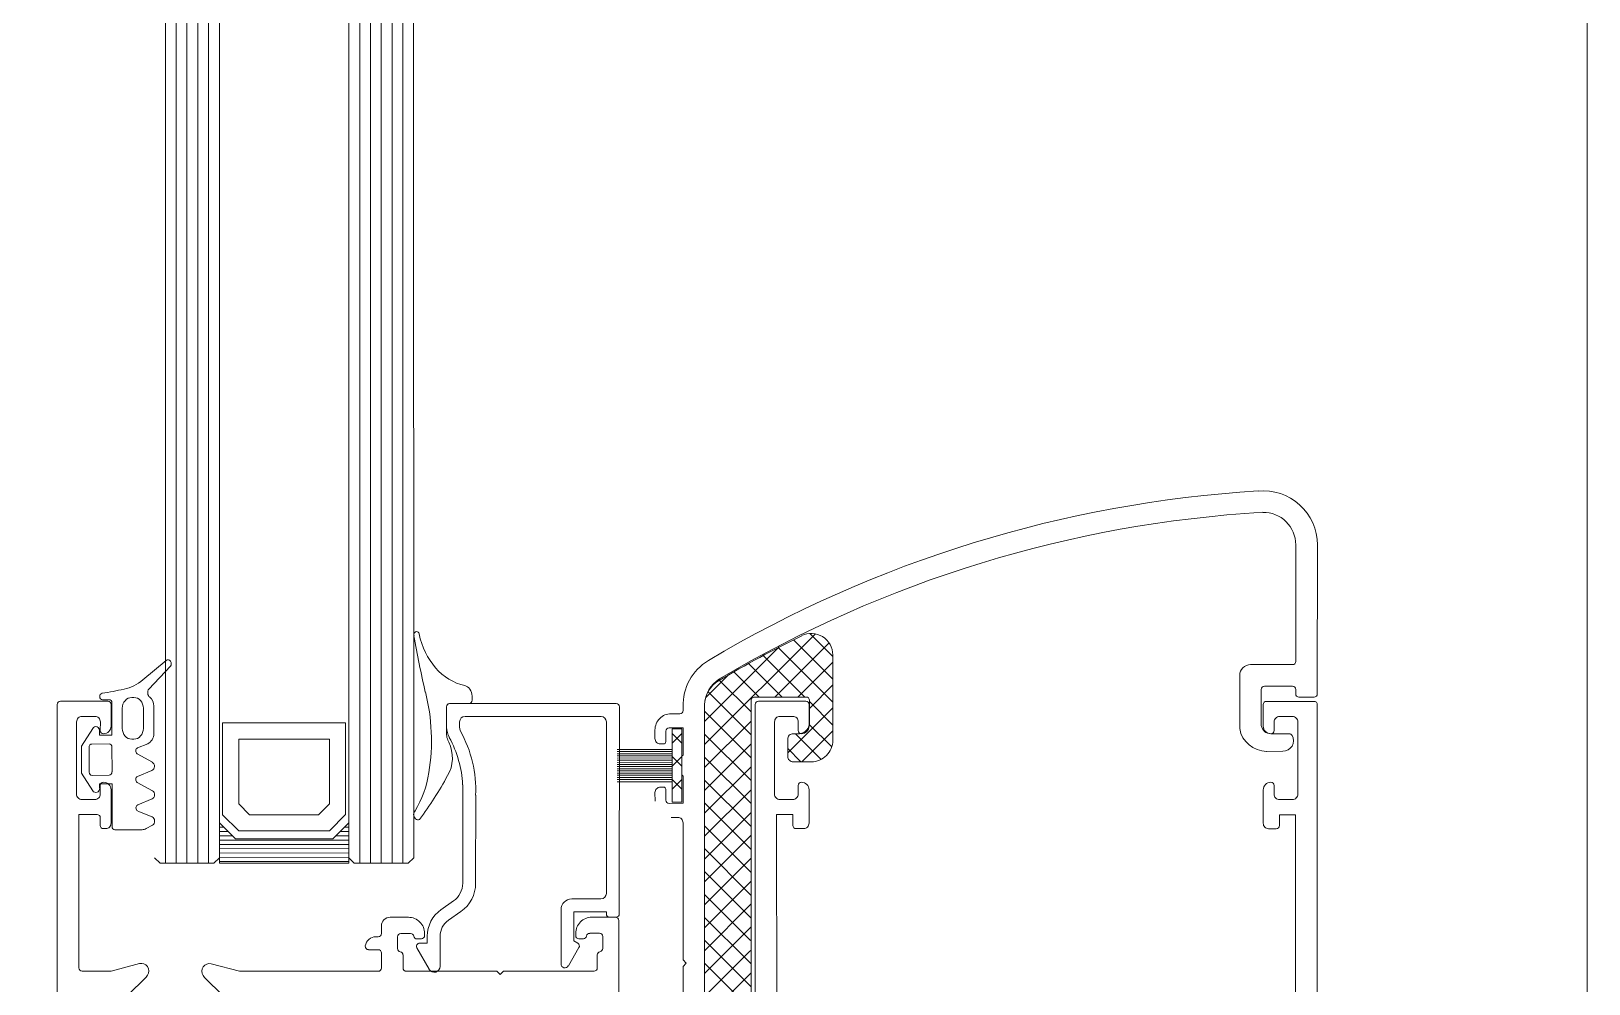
# Model space of a CAD drawing. Header units: centimetres. Extents: x 118932 to 154602, y -32682 to -23521.
# Drawn here: x 138044.56 to 138058.99, y -25178.17 to -25169.34 of the extents above; entities that cross this region are included whole.
import ezdxf

# ---------------------------------------------------------------- set-up
doc = ezdxf.new("R2010")
doc.units = ezdxf.units.CM
doc.header["$LTSCALE"] = 50
doc.header["$MEASUREMENT"] = 0
doc.layers.add('GEN_02_TF_Pencere', color=7, linetype='Continuous', lineweight=9, true_color=0x6093ac)
doc.layers.add('GEN_05_ML_Mermer', color=7, linetype='Continuous', lineweight=9, true_color=0x9d8692)

# ---------------------------------------------------------------- blocks, each defined once
blk = doc.blocks.new('P19')
at = {"layer": 'GEN_02_TF_Pencere', "extrusion": (0, 0, -1)}
for p, q in [((62991.76, 12249.637, 0), (62991.764, 12259.577, 0)), ((62986.559, 12257.579, 0), (62986.552, 12249.639, 0)), ((62991.799, 12253.907, 0), (62991.798, 12249.598, 0)), ((62992.228, 12249.638, 0), (62992.229, 12253.334, 0)), ((62992.228, 12249.639, 0), (62992.229, 12253.334, 0)), ((62992.429, 12253.334, 0), (62992.429, 12252.063, 0)), ((62986.753, 12250.659, 0), (62986.755, 12252.659, 0)), ((62991.561, 12252.657, 0), (62991.561, 12250.657, 0)), ((62992.229, 12252.553, 0), (62991.841, 12252.165, 0)), ((62992.229, 12252.033, 0), (62991.865, 12252.397, 0)), ((62991.845, 12252.205, 0), (62991.799, 12252.251, 0)), ((62992.229, 12252.341, 0), (62991.817, 12251.929, 0)), ((62992.229, 12251.821, 0), (62991.845, 12252.205, 0)), ((62991.841, 12252.165, 0), (62991.799, 12252.123, 0)), ((62992.229, 12252.129, 0), (62991.799, 12251.699, 0)), ((62992.429, 12252.063, 0), (62992.399, 12252.033, 0)), ((62991.825, 12252.012, 0), (62991.799, 12252.039, 0)), ((62991.817, 12251.929, 0), (62991.799, 12251.911, 0)), ((62992.229, 12251.917, 0), (62991.799, 12251.487, 0)), ((62992.229, 12251.609, 0), (62991.825, 12252.012, 0)), ((62992.399, 12252.033, 0), (62992.429, 12252.003, 0)), ((62992.429, 12252.003, 0), (62992.428, 12250.732, 0)), ((62991.806, 12251.82, 0), (62991.799, 12251.827, 0)), ((62992.229, 12251.397, 0), (62991.806, 12251.82, 0)), ((62992.229, 12251.704, 0), (62991.799, 12251.275, 0)), ((62992.229, 12251.184, 0), (62991.799, 12251.614, 0)), ((62992.229, 12251.492, 0), (62991.799, 12251.063, 0)), ((62992.229, 12250.972, 0), (62991.799, 12251.402, 0)), ((62992.229, 12251.28, 0), (62991.799, 12250.85, 0)), ((62992.229, 12251.068, 0), (62991.798, 12250.638, 0)), ((62992.228, 12250.76, 0), (62991.799, 12251.19, 0)), ((62992.228, 12250.548, 0), (62991.799, 12250.978, 0)), ((62986.903, 12250.759, 0), (62986.903, 12250.659, 0)), ((62987.003, 12250.789, 0), (62986.933, 12250.789, 0)), ((62991.381, 12250.787, 0), (62991.311, 12250.787, 0)), ((62992.228, 12250.856, 0), (62991.798, 12250.426, 0)), ((62992.228, 12250.336, 0), (62991.798, 12250.766, 0)), ((62997.401, 12250.785, 0), (62997.344, 12250.752, 0)), ((62997.692, 12250.795, 0), (62997.44, 12250.795, 0)), ((62997.718, 12250.37, 0), (62997.718, 12250.765, 0)), ((62986.903, 12250.659, 0), (62986.753, 12250.659, 0)), ((62987.053, 12250.429, 0), (62987.053, 12250.739, 0)), ((62991.261, 12250.737, 0), (62991.261, 12250.427, 0)), ((62991.411, 12250.657, 0), (62991.411, 12250.757, 0)), ((62991.561, 12250.657, 0), (62991.411, 12250.657, 0)), ((62992.228, 12250.644, 0), (62991.798, 12250.214, 0)), ((62992.478, 12250.682, 0), (62992.538, 12250.682, 0)), ((62994.924, 12250.654, 0), (62994.922, 12250.641, 0)), ((62997.347, 12250.677, 0), (62997.48, 12250.622, 0)), ((62986.783, 12250.519, 0), (62986.903, 12250.519, 0)), ((62991.411, 12250.517, 0), (62991.531, 12250.517, 0)), ((62992.228, 12250.124, 0), (62991.798, 12250.554, 0)), ((62992.558, 12250.552, 0), (62992.428, 12250.552, 0)), ((62992.428, 12250.552, 0), (62992.428, 12250.3, 0)), ((62992.588, 12250.422, 0), (62992.588, 12250.522, 0)), ((62992.688, 12250.532, 0), (62992.688, 12250.452, 0)), ((62997.48, 12250.565, 0), (62997.347, 12250.51, 0)), ((62986.732, 12249.799, 0), (62986.733, 12250.469, 0)), ((62986.953, 12250.469, 0), (62986.953, 12250.389, 0)), ((62991.361, 12250.387, 0), (62991.361, 12250.467, 0)), ((62991.581, 12250.467, 0), (62991.58, 12249.797, 0)), ((62992.228, 12250.432, 0), (62991.798, 12250.002, 0)), ((62992.228, 12249.912, 0), (62991.798, 12250.342, 0)), ((62992.638, 12250.402, 0), (62992.608, 12250.402, 0)), ((62997.344, 12250.434, 0), (62997.484, 12250.356, 0)), ((62997.833, 12250.37, 0), (62997.718, 12250.37, 0)), ((62997.833, 12250.41, 0), (62997.833, 12250.37, 0)), ((62998, 12250.271, 0), (62997.897, 12250.434, 0)), ((62992.228, 12250.22, 0), (62991.798, 12249.79, 0)), ((62992.438, 12250.282, 0), (62992.438, 12250.122, 0)), ((62997.481, 12250.301, 0), (62997.348, 12250.246, 0)), ((62997.719, 12250.03, 0), (62997.718, 12250.26, 0)), ((62997.745, 12250.29, 0), (62997.903, 12250.291, 0)), ((62997.93, 12250.261, 0), (62997.93, 12250.031, 0)), ((62998.001, 12250.021, 0), (62998, 12250.271, 0)), ((62986.872, 12250.072, 0), (62987.021, 12250.072, 0)), ((62991.328, 12250.168, 0), (62991.04, 12249.881, 0)), ((62991.458, 12250.086, 0), (62991.04, 12249.668, 0)), ((62991.385, 12249.907, 0), (62991.147, 12250.145, 0)), ((62991.408, 12250.168, 0), (62991.24, 12250.168, 0)), ((62991.458, 12250.045, 0), (62991.336, 12250.168, 0)), ((62991.458, 12249.957, 0), (62991.458, 12250.118, 0)), ((62992.228, 12249.699, 0), (62991.798, 12250.13, 0)), ((62992.428, 12250.105, 0), (62992.428, 12249.852, 0)), ((62997.344, 12250.17, 0), (62997.484, 12250.092, 0)), ((62997.481, 12250.037, 0), (62997.388, 12249.998, 0)), ((62986.982, 12249.909, 0), (62986.811, 12249.909, 0)), ((62991.04, 12249.968, 0), (62991.04, 12249.178, 0)), ((62991.258, 12249.821, 0), (62991.05, 12250.03, 0)), ((62992.228, 12250.007, 0), (62991.202, 12248.982, 0)), ((62991.348, 12249.907, 0), (62991.408, 12249.907, 0)), ((62992.196, 12249.519, 0), (62991.798, 12249.917, 0)), ((62992.588, 12249.882, 0), (62992.588, 12249.982, 0)), ((62992.608, 12250.002, 0), (62992.638, 12250.002, 0)), ((62992.688, 12249.952, 0), (62992.688, 12249.872, 0)), ((62994.607, 12249.966, 0), (62994.598, 12249.986, 0)), ((62994.618, 12249.656, 0), (62994.618, 12249.917, 0)), ((62997.33, 12249.904, 0), (62997.33, 12249.65, 0)), ((62997.388, 12249.998, 0), (62997.388, 12249.998, 0)), ((62997.516, 12249.956, 0), (62997.535, 12249.956, 0)), ((62997.516, 12249.956, 0), (62997.516, 12249.956, 0)), ((62997.719, 12249.62, 0), (62997.719, 12249.92, 0)), ((62997.719, 12249.92, 0), (62997.833, 12249.92, 0)), ((62997.726, 12250.009, 0), (62997.726, 12250.009, 0)), ((62997.904, 12250.001, 0), (62997.745, 12250, 0)), ((62997.833, 12249.92, 0), (62997.833, 12249.88, 0)), ((62997.897, 12249.857, 0), (62998.001, 12250.021, 0)), ((62986.902, 12249.749, 0), (62986.782, 12249.749, 0)), ((62986.952, 12249.879, 0), (62986.952, 12249.799, 0)), ((62987.052, 12249.639, 0), (62987.052, 12249.839, 0)), ((62987.071, 12249.499, 0), (62987.071, 12249.834, 0)), ((62987.271, 12249.862, 0), (62987.271, 12249.368, 0)), ((62991.257, 12249.61, 0), (62991.04, 12249.827, 0)), ((62991.257, 12249.598, 0), (62991.257, 12249.798, 0)), ((62991.261, 12249.837, 0), (62991.26, 12249.637, 0)), ((62991.36, 12249.797, 0), (62991.361, 12249.877, 0)), ((62992.228, 12249.795, 0), (62991.536, 12249.104, 0)), ((62992.428, 12249.852, 0), (62992.558, 12249.852, 0)), ((62997.428, 12249.67, 0), (62997.428, 12249.856, 0)), ((62997.623, 12249.856, 0), (62997.623, 12249.67, 0)), ((62986.582, 12249.609, 0), (62987.022, 12249.609, 0)), ((62991.257, 12249.673, 0), (62991.04, 12249.456, 0)), ((62991.546, 12249.109, 0), (62991.04, 12249.615, 0)), ((62991.29, 12249.607, 0), (62991.73, 12249.607, 0)), ((62991.53, 12249.747, 0), (62991.41, 12249.747, 0)), ((62991.76, 12249.637, 0), (62991.76, 12249.637, 0)), ((62992.092, 12249.412, 0), (62991.798, 12249.705, 0)), ((62992.428, 12249.692, 0), (62992.428, 12249.658, 0)), ((62992.538, 12249.722, 0), (62992.458, 12249.722, 0)), ((62994.408, 12249.626, 0), (62994.593, 12249.626, 0)), ((62986.551, 12248.158, 0), (62986.552, 12249.539, 0)), ((62986.582, 12249.569, 0), (62986.722, 12249.569, 0)), ((62986.752, 12249.539, 0), (62986.752, 12249.499, 0)), ((62986.782, 12249.469, 0), (62987.041, 12249.469, 0)), ((62991.364, 12249.568, 0), (62991.04, 12249.244, 0)), ((62991.576, 12249.568, 0), (62991.074, 12249.066, 0)), ((62991.768, 12249.568, 0), (62991.288, 12249.568, 0)), ((62991.685, 12249.182, 0), (62991.299, 12249.568, 0)), ((62991.822, 12249.257, 0), (62991.511, 12249.568, 0)), ((62991.958, 12249.334, 0), (62991.723, 12249.568, 0)), ((62992.218, 12249.573, 0), (62992.007, 12249.362, 0)), ((62994.383, 12249.558, 0), (62994.383, 12249.596, 0)), ((62994.383, 12249.596, 0), (62994.383, 12249.596, 0)), ((62997.376, 12249.492, 0), (62997.177, 12249.28, 0)), ((62997.535, 12249.57, 0), (62997.516, 12249.57, 0)), ((62997.806, 12249.59, 0), (62997.745, 12249.59, 0)), ((62991.405, 12249.037, 0), (62991.04, 12249.403, 0)), ((62997.216, 12249.228, 0), (62997.432, 12249.406, 0)), ((62986.752, 12249.239, 0), (62986.751, 12248.158, 0)), ((62987.171, 12249.268, 0), (62986.782, 12249.269, 0)), ((62991.252, 12248.979, 0), (62991.04, 12249.191, 0)), ((62992.193, 12249.228, 0), (62992.193, 12249.228, 0))]:
    blk.add_line(p, q, dxfattribs=at)
at = {"layer": 'GEN_02_TF_Pencere'}
for p, q in [((62993.023, 12251.636, 0), (62993.021, 12259.576, 0)), ((62998.23, 12259.575, 0), (62998.226, 12249.635, 0)), ((62996.69, 12252.334, 0), (62996.862, 12252.163, 0)), ((62997.402, 12252.161, 0), (62997.575, 12252.332, 0)), ((62993.223, 12252.076, 0), (62993.223, 12251.956, 0)), ((62994.093, 12252.107, 0), (62993.253, 12252.106, 0)), ((62993.393, 12251.888, 0), (62993.491, 12252.058, 0)), ((62994.123, 12252.137, 0), (62994.093, 12252.107, 0)), ((62994.153, 12252.107, 0), (62994.123, 12252.137, 0)), ((62994.993, 12252.107, 0), (62994.153, 12252.107, 0)), ((62994.679, 12251.782, 0), (62994.679, 12252.062, 0)), ((62994.781, 12252.089, 0), (62994.895, 12251.891, 0)), ((62995.023, 12251.956, 0), (62995.023, 12252.077, 0)), ((62995.223, 12252.077, 0), (62995.223, 12251.937, 0)), ((62996.539, 12252.107, 0), (62995.253, 12252.107, 0)), ((62996.8, 12252.038, 0), (62996.539, 12252.107, 0)), ((62996.862, 12252.163, 0), (62996.875, 12252.145, 0)), ((62997.39, 12252.143, 0), (62997.402, 12252.161, 0)), ((62997.726, 12252.105, 0), (62997.465, 12252.035, 0)), ((62997.997, 12252.105, 0), (62997.726, 12252.105, 0)), ((62998.027, 12250.655, 0), (62998.027, 12252.075, 0)), ((62993.559, 12252.04, 0), (62993.559, 12251.537, 0)), ((62993.173, 12251.896, 0), (62993.173, 12251.786, 0)), ((62993.352, 12251.806, 0), (62993.393, 12251.807, 0)), ((62993.439, 12251.827, 0), (62993.404, 12251.847, 0)), ((62993.423, 12251.777, 0), (62993.423, 12251.757, 0)), ((62993.439, 12251.557, 0), (62993.439, 12251.827, 0)), ((62994.869, 12251.846, 0), (62994.799, 12251.846, 0)), ((62994.799, 12251.846, 0), (62994.799, 12251.782, 0)), ((62994.823, 12251.757, 0), (62994.823, 12251.777, 0)), ((62994.853, 12251.807, 0), (62994.894, 12251.807, 0)), ((62995.073, 12251.787, 0), (62995.073, 12251.897, 0)), ((62995.253, 12251.907, 0), (62995.343, 12251.907, 0)), ((62995.274, 12251.787, 0), (62995.253, 12251.787, 0)), ((62993.023, 12251.636, 0), (62993.023, 12251.636, 0)), ((62993.203, 12251.756, 0), (62993.293, 12251.756, 0)), ((62994.486, 12251.554, 0), (62994.602, 12251.635, 0)), ((62994.953, 12251.757, 0), (62995.043, 12251.757, 0)), ((62995.223, 12251.757, 0), (62995.223, 12251.687, 0)), ((62993.018, 12249.657, 0), (62993.019, 12251.577, 0)), ((62993.049, 12251.607, 0), (62993.109, 12251.607, 0)), ((62993.273, 12251.606, 0), (62993.053, 12251.606, 0)), ((62993.139, 12251.577, 0), (62993.139, 12251.557, 0)), ((62993.139, 12251.557, 0), (62993.439, 12251.557, 0)), ((62994.671, 12251.537, 0), (62994.555, 12251.456, 0)), ((62995.143, 12251.607, 0), (62994.973, 12251.607, 0)), ((62993.139, 12251.387, 0), (62993.138, 12249.797, 0)), ((62993.459, 12251.437, 0), (62993.189, 12251.437, 0)), ((62994.349, 12250.477, 0), (62994.35, 12251.292, 0)), ((62994.47, 12251.292, 0), (62994.469, 12250.379, 0)), ((62994.924, 12251.056, 0), (62994.909, 12201.71, 0)), ((62994.924, 12251.056, 0), (62994.974, 12251.106, 0)), ((62994.974, 12251.106, 0), (62995.474, 12251.106, 0)), ((62995.024, 12251.106, 0), (62995.009, 12201.676, 0)), ((62995.124, 12251.106, 0), (62995.109, 12201.676, 0)), ((62995.224, 12251.106, 0), (62995.209, 12201.676, 0)), ((62995.324, 12251.106, 0), (62995.309, 12201.676, 0)), ((62995.424, 12251.106, 0), (62995.409, 12201.676, 0)), ((62995.474, 12251.106, 0), (62995.524, 12251.056, 0)), ((62996.724, 12251.106, 0), (62995.524, 12251.106, 0)), ((62995.524, 12251.106, 0), (62995.524, 12250.731, 0)), ((62995.524, 12251.106, 0), (62995.524, 12251.106, 0)), ((62995.524, 12251.091, 0), (62996.724, 12251.091, 0)), ((62995.524, 12251.051, 0), (62996.724, 12251.051, 0)), ((62996.724, 12250.731, 0), (62996.724, 12251.106, 0)), ((62996.724, 12251.056, 0), (62996.774, 12251.105, 0)), ((62996.774, 12251.105, 0), (62997.274, 12251.105, 0)), ((62996.824, 12251.105, 0), (62996.809, 12201.675, 0)), ((62996.924, 12251.105, 0), (62996.909, 12201.675, 0)), ((62997.024, 12251.105, 0), (62997.009, 12201.675, 0)), ((62997.124, 12251.105, 0), (62997.109, 12201.675, 0)), ((62997.224, 12251.105, 0), (62997.209, 12201.675, 0)), ((62997.274, 12251.105, 0), (62997.324, 12251.055, 0)), ((62995.524, 12251.011, 0), (62996.724, 12251.011, 0)), ((62995.524, 12250.971, 0), (62996.724, 12250.971, 0)), ((62995.524, 12250.931, 0), (62996.724, 12250.931, 0)), ((62995.524, 12250.891, 0), (62996.724, 12250.891, 0)), ((62995.524, 12250.731, 0), (62995.674, 12250.881, 0)), ((62995.524, 12250.851, 0), (62995.644, 12250.851, 0)), ((62995.524, 12250.811, 0), (62995.604, 12250.811, 0)), ((62995.524, 12250.771, 0), (62995.564, 12250.771, 0)), ((62995.554, 12250.656, 0), (62995.704, 12250.806, 0)), ((62995.674, 12250.881, 0), (62996.574, 12250.881, 0)), ((62995.704, 12250.806, 0), (62996.544, 12250.806, 0)), ((62996.544, 12250.806, 0), (62996.694, 12250.656, 0)), ((62996.574, 12250.881, 0), (62996.724, 12250.731, 0)), ((62996.604, 12250.851, 0), (62996.724, 12250.851, 0)), ((62996.644, 12250.811, 0), (62996.724, 12250.811, 0)), ((62996.684, 12250.771, 0), (62996.724, 12250.771, 0)), ((62997.777, 12250.785, 0), (62997.797, 12250.785, 0)), ((62995.524, 12250.731, 0), (62995.509, 12201.676, 0)), ((62995.524, 12250.731, 0), (62995.525, 12250.731, 0)), ((62995.554, 12249.806, 0), (62995.554, 12250.656, 0)), ((62995.704, 12250.556, 0), (62995.804, 12250.656, 0)), ((62995.804, 12250.656, 0), (62996.444, 12250.656, 0)), ((62996.444, 12250.656, 0), (62996.544, 12250.556, 0)), ((62996.694, 12250.656, 0), (62996.694, 12249.806, 0)), ((62996.724, 12250.731, 0), (62996.709, 12201.709, 0)), ((62996.723, 12250.731, 0), (62996.724, 12250.731, 0)), ((62997.727, 12250.425, 0), (62997.727, 12250.735, 0)), ((62997.827, 12250.755, 0), (62997.827, 12250.685, 0)), ((62997.857, 12250.655, 0), (62998.027, 12250.655, 0)), ((62992.438, 12250.542, 0), (62992.439, 12250.543, 0)), ((62992.528, 12250.542, 0), (62992.438, 12250.542, 0)), ((62992.438, 12250.542, 0), (62992.438, 12249.862, 0)), ((62992.528, 12249.862, 0), (62992.528, 12250.542, 0)), ((62995.704, 12249.956, 0), (62995.704, 12250.556, 0)), ((62996.544, 12250.556, 0), (62996.544, 12249.956, 0)), ((62997.997, 12250.515, 0), (62997.877, 12250.515, 0)), ((62992.438, 12250.33, 0), (62992.528, 12250.42, 0)), ((62992.528, 12250.33, 0), (62992.438, 12250.42, 0)), ((62992.528, 12250.352, 0), (62993.038, 12250.352, 0)), ((62992.528, 12250.332, 0), (62993.038, 12250.332, 0)), ((62997.827, 12250.465, 0), (62997.827, 12250.385, 0)), ((62998.046, 12249.795, 0), (62998.047, 12250.465, 0)), ((62992.438, 12250.118, 0), (62992.528, 12250.208, 0)), ((62992.528, 12250.118, 0), (62992.438, 12250.208, 0)), ((62992.528, 12250.312, 0), (62993.038, 12250.312, 0)), ((62992.528, 12250.292, 0), (62993.038, 12250.292, 0)), ((62992.528, 12250.272, 0), (62993.038, 12250.272, 0)), ((62992.528, 12250.252, 0), (62993.038, 12250.252, 0)), ((62992.528, 12250.232, 0), (62993.038, 12250.232, 0)), ((62992.528, 12250.212, 0), (62993.038, 12250.212, 0)), ((62992.528, 12250.192, 0), (62993.038, 12250.192, 0)), ((62992.528, 12250.172, 0), (62993.038, 12250.172, 0)), ((62992.528, 12250.152, 0), (62993.038, 12250.152, 0)), ((62992.528, 12250.132, 0), (62993.038, 12250.132, 0)), ((62992.528, 12250.112, 0), (62993.038, 12250.112, 0)), ((62992.528, 12250.092, 0), (62993.038, 12250.092, 0)), ((62992.528, 12250.072, 0), (62993.038, 12250.072, 0)), ((62992.528, 12250.052, 0), (62993.038, 12250.052, 0)), ((62992.438, 12249.906, 0), (62992.528, 12249.996, 0)), ((62992.528, 12249.906, 0), (62992.438, 12249.996, 0)), ((62996.544, 12249.956, 0), (62995.704, 12249.956, 0)), ((62992.438, 12249.862, 0), (62992.528, 12249.862, 0)), ((62992.528, 12249.862, 0), (62992.528, 12249.862, 0)), ((62994.498, 12249.796, 0), (62994.498, 12249.848, 0)), ((62994.618, 12249.845, 0), (62994.618, 12249.656, 0)), ((62996.694, 12249.806, 0), (62995.554, 12249.806, 0)), ((62997.726, 12249.635, 0), (62997.727, 12249.835, 0)), ((62997.827, 12249.875, 0), (62997.826, 12249.795, 0)), ((62993.018, 12249.657, 0), (62993.018, 12249.657, 0)), ((62994.588, 12249.626, 0), (62993.048, 12249.627, 0)), ((62993.188, 12249.747, 0), (62994.448, 12249.746, 0)), ((62998.196, 12249.605, 0), (62997.756, 12249.605, 0)), ((62997.876, 12249.745, 0), (62997.996, 12249.745, 0))]:
    blk.add_line(p, q, dxfattribs=at)
for centre, radius, start, end in [((62993.253, 12252.076, 0), 0.03, 90.0148, 180.0149), ((62993.523, 12252.04, 0), 0.0361, 359.9819, 149.9819), ((62994.733, 12252.062, 0), 0.0546, 29.9819, 179.9819), ((62994.993, 12252.077, 0), 0.03, 0.0147, 90.0148), ((62995.253, 12252.077, 0), 0.03, 90.0147, 180.0148), ((62996.818, 12252.105, 0), 0.07, 255.0336, 35.0148), ((62997.447, 12252.103, 0), 0.07, 144.981, 284.9607), ((62997.997, 12252.075, 0), 0.03, 359.9818, 89.9819), ((62993.203, 12251.896, 0), 0.03, 99.6089, 180.0148), ((62993.193, 12251.956, 0), 0.03, 279.6063, 0.0158), ((62995.053, 12251.956, 0), 0.0298, 179.6916, 260.7455), ((62995.043, 12251.897, 0), 0.03, 0.0148, 80.4206), ((62995.253, 12251.937, 0), 0.03, 180.0148, 270.0149), ((62993.203, 12251.786, 0), 0.03, 180.0147, 270.0148), ((62993.294, 12251.786, 0), 0.0295, 269.2024, 351.2347), ((62993.352, 12251.776, 0), 0.03, 90.0033, 170.4206), ((62993.419, 12251.873, 0), 0.03, 149.9819, 239.9818), ((62993.393, 12251.777, 0), 0.03, 0.0148, 90.0149), ((62994.499, 12251.782, 0), 0.18, 304.9952, 359.9685), ((62994.498, 12251.782, 0), 0.3, 304.9952, 359.9685), ((62994.853, 12251.777, 0), 0.03, 90.0147, 180.0148), ((62994.869, 12251.876, 0), 0.03, 269.9828, 29.9819), ((62994.895, 12251.778, 0), 0.0291, 8.122, 91.5117), ((62994.953, 12251.787, 0), 0.03, 189.6088, 270.0147), ((62995.043, 12251.787, 0), 0.03, 270.0148, 0.0149), ((62995.253, 12251.757, 0), 0.03, 90.0148, 180.0149), ((62995.274, 12251.887, 0), 0.1, 270.0147, 351.8016), ((62995.343, 12251.877, 0), 0.0297, 351.212, 90.5892), ((62993.053, 12251.636, 0), 0.03, 180.0147, 270.0148), ((62993.273, 12251.756, 0), 0.15, 270.0147, 0.0148), ((62994.973, 12251.757, 0), 0.15, 180.0147, 270.0148), ((62995.143, 12251.687, 0), 0.08, 270.0147, 0.0148), ((62993.049, 12251.577, 0), 0.03, 89.983, 179.9819), ((62993.109, 12251.577, 0), 0.03, 359.9845, 89.9819), ((62993.459, 12251.537, 0), 0.1, 269.9819, 359.9818), ((62994.67, 12251.292, 0), 0.32, 124.9952, 179.9685), ((62993.189, 12251.387, 0), 0.05, 89.9819, 179.9818), ((62994.67, 12251.292, 0), 0.2, 124.9952, 179.9685), ((62997.777, 12250.735, 0), 0.05, 89.9818, 179.9819), ((62997.797, 12250.755, 0), 0.03, 359.9818, 89.9819), ((62997.857, 12250.685, 0), 0.03, 179.9818, 269.9819), ((62995.469, 12250.426, 0), 1.12, 177.4074, 209.0565), ((62997.877, 12250.465, 0), 0.05, 89.9818, 179.9819), ((62997.997, 12250.465, 0), 0.05, 359.9818, 89.9819), ((62995.469, 12250.426, 0), 1, 182.7169, 208.9312), ((62997.797, 12250.425, 0), 0.07, 179.9818, 269.9819), ((62997.797, 12250.385, 0), 0.03, 269.9818, 359.9819), ((62994.418, 12249.845, 0), 0.2, 359.9842, 28.9346), ((62997.797, 12249.835, 0), 0.07, 89.9818, 179.9819), ((62997.797, 12249.875, 0), 0.03, 359.9818, 89.9819), ((62993.188, 12249.797, 0), 0.05, 179.982, 269.9819), ((62994.448, 12249.796, 0), 0.05, 269.982, 359.9819), ((62994.428, 12249.848, 0), 0.07, 359.984, 29.0591), ((62997.876, 12249.795, 0), 0.05, 179.9818, 269.9819), ((62997.996, 12249.795, 0), 0.05, 269.9818, 359.9819), ((62993.048, 12249.657, 0), 0.03, 179.9819, 269.9818), ((62994.588, 12249.656, 0), 0.03, 269.9819, 359.9818), ((62997.756, 12249.635, 0), 0.03, 179.9818, 269.9819), ((62998.196, 12249.635, 0), 0.03, 269.9818, 359.9819)]:
    blk.add_arc(centre, radius, start, end, dxfattribs=at)
at = {"layer": 'GEN_02_TF_Pencere', "extrusion": (0, 0, -1)}
for centre, radius, start, end in [((-62986.933, 12250.759, 0), 0.03, 0.0509, 90.051), ((-62987.003, 12250.739, 0), 0.05, 90.051, 180.0511), ((-62991.311, 12250.737, 0), 0.05, 0.0181, 90.0182), ((-62991.381, 12250.757, 0), 0.03, 90.0181, 180.0182), ((-62992.478, 12250.732, 0), 0.05, 270.0181, 0.0182), ((-62986.783, 12250.469, 0), 0.05, 0.051, 90.0511), ((-62986.903, 12250.469, 0), 0.05, 90.051, 180.0511), ((-62991.411, 12250.467, 0), 0.05, 0.0181, 90.0182), ((-62991.531, 12250.467, 0), 0.05, 90.0181, 180.0182), ((-62992.558, 12250.522, 0), 0.03, 90.0181, 180.0182), ((-62986.983, 12250.389, 0), 0.03, 270.051, 0.0511), ((-62986.983, 12250.429, 0), 0.07, 180.051, 270.0511), ((-62991.331, 12250.427, 0), 0.07, 270.0181, 0.0182), ((-62991.331, 12250.387, 0), 0.03, 180.0181, 270.0182), ((-62992.608, 12250.422, 0), 0.02, 270.0181, 0.0182), ((-62992.638, 12250.452, 0), 0.05, 180.0181, 270.0182), ((-62992.418, 12250.282, 0), 0.02, 120.0181, 180.0181), ((-62986.872, 12249.972, 0), 0.1, 331.2832, 90.0438), ((-62987.021, 12249.818, 0), 0.254, 90.1763, 170.0591), ((-62991.24, 12249.968, 0), 0.2, 0.0181, 90.0182), ((-62991.408, 12250.118, 0), 0.05, 90.0181, 180.0182), ((-62992.418, 12250.122, 0), 0.02, 180.0182, 240.0181), ((-62986.811, 12249.939, 0), 0.03, 270.018, 331.3088), ((-62986.982, 12249.879, 0), 0.03, 0.051, 90.0511), ((-62986.982, 12249.839, 0), 0.07, 90.0509, 180.051), ((-62986.982, 12249.818, 0), 0.0907, 90.1763, 170.0591), ((-62991.36, 12249.804, 0), 0.104, 356.8924, 83.2242), ((-62991.331, 12249.837, 0), 0.07, 0.0181, 90.0182), ((-62991.331, 12249.877, 0), 0.03, 90.0181, 180.0182), ((-62991.408, 12249.957, 0), 0.05, 180.0181, 270.0182), ((-62992.608, 12249.982, 0), 0.02, 0.0181, 90.0182), ((-62992.638, 12249.952, 0), 0.05, 90.0181, 180.0182), ((-62986.782, 12249.799, 0), 0.05, 270.051, 0.0511), ((-62986.902, 12249.799, 0), 0.05, 180.051, 270.0511), ((-62991.41, 12249.797, 0), 0.05, 270.0181, 0.0182), ((-62991.53, 12249.797, 0), 0.05, 180.0181, 270.0182), ((-62992.538, 12249.872, 0), 0.15, 180.0181, 270.0182), ((-62992.558, 12249.882, 0), 0.03, 180.0181, 270.0182), ((-62986.582, 12249.639, 0), 0.03, 315.0511, 0.051), ((-62986.582, 12249.639, 0), 0.03, 270.0512, 315.0511), ((-62987.022, 12249.639, 0), 0.03, 180.051, 270.0511), ((-62991.29, 12249.637, 0), 0.03, 270.0181, 0.0182), ((-62991.73, 12249.637, 0), 0.03, 180.0181, 270.0182), ((-62991.937, 12249.647, 0), 0.291, 181.7049, 238.3515), ((-62991.957, 12249.647, 0), 0.271, 181.766, 238.3165), ((-62991.937, 12249.647, 0), 0.491, 178.7197, 238.5725), ((-62992.458, 12249.692, 0), 0.03, 0.0181, 90.0182), ((-62986.582, 12249.539, 0), 0.03, 0.0181, 90.0182), ((-62986.722, 12249.539, 0), 0.03, 90.0181, 180.0182), ((-62986.782, 12249.499, 0), 0.03, 270.0181, 0.0182), ((-62987.041, 12249.499, 0), 0.03, 180.0181, 270.0182), ((-62991.288, 12249.599, 0), 0.0312, 269.6444, 357.7448), ((-62991.768, 12249.598, 0), 0.03, 180.0181, 270.0182), ((-62986.4, 12258.988, 0), 11.15, 239.3152, 266.6296), ((-62987.171, 12249.368, 0), 0.1, 180.0181, 270.0182), ((-62986.42, 12258.988, 0), 11.129, 239.316, 243.8324), ((-62986.782, 12249.239, 0), 0.03, 0.0181, 90.0182), ((-62986.4, 12258.988, 0), 11.35, 239.3078, 266.4678), ((-62991.24, 12249.178, 0), 0.2, 243.8324, 0.0181), ((-62987.051, 12248.158, 0), 0.5, 264.4969, 0.0181), ((-62987.051, 12248.158, 0), 0.3, 269.1969, 0.0181)]:
    blk.add_arc(centre, radius, start, end, dxfattribs=at)
for centre, major_axis, start_param, end_param in [((62997.44, 12250.695, 0), (0, 0.1), -0.461015, -0.001156), ((62997.692, 12250.765, 0), (0, -0.03), 3.140437, 4.711235), ((62997.36, 12250.715, 0), (0, 0.0413), 3.504733, 5.82217), ((62997.471, 12250.593, 0), (0, -0.03), 3.490789, 5.931679), ((62997.36, 12250.471, 0), (0, -0.0413), 0.458704, 2.776141), ((62997.472, 12250.33, 0), (0, -0.03), 3.628943, 5.929945), ((62997.868, 12250.41, 0), (0, -0.04), 1.569642, 4.087571), ((62997.361, 12250.207, 0), (0, -0.0413), 0.458705, 2.776142), ((62997.745, 12250.26, 0), (0, -0.03), 1.569639, 3.140437), ((62997.903, 12250.261, 0), (0, -0.03), 3.140435, 4.711233), ((62997.472, 12250.065, 0), (0, -0.03), 3.628945, 5.929947), ((62997.418, 12249.904, 0), (0, -0.1), 1.569642, 2.178996), ((62997.418, 12249.904, 0), (0, 0.1), -0.962596, -0.353242), ((62997.516, 12249.856, 0), (0, -0.1), 1.569641, 3.140438), ((62997.535, 12249.856, 0), (0, -0.1), 3.140436, 4.711234), ((62997.745, 12250.03, 0), (0, -0.03), 0.784243, 1.569639), ((62997.745, 12250.03, 0), (0, -0.03), -0.001153, 0.784243), ((62997.904, 12250.031, 0), (0, 0.03), 1.569641, 3.140438), ((62997.868, 12249.88, 0), (0, -0.04), -0.948289, 1.56964), ((62997.418, 12249.65, 0), (0, -0.1), 0.603434, 1.569641), ((62997.516, 12249.67, 0), (0, -0.1), -0.001157, 1.569641), ((62997.535, 12249.67, 0), (0, -0.1), 4.711232, 6.28203), ((62997.745, 12249.62, 0), (0, 0.03), 3.140435, 4.711233), ((62997.343, 12249.526, 0), (0, -0.0509), 3.745027, 5.454025), ((62997.691, 12249.002, 0), (0, -0.5), 2.512106, 2.949893), ((62998.334, 12245.235, 0), (-0.001, -4.337), 2.949895, 3.003759), ((62997.806, 12249.56, 0), (0, 0.03), -0.001156, 2.96363), ((62997.199, 12249.256, 0), (0, 0.0344), 2.526974, 5.481858)]:
    blk.add_ellipse(centre, major_axis=major_axis, ratio=0.881548, start_param=start_param, end_param=end_param, dxfattribs=at)
at = {"layer": 'GEN_02_TF_Pencere'}
for centre, major_axis, start_param, end_param in [((62997.1, 12248.358, 0), (-0.001, -3.543), 3.990064, 4.134382), ((62995.509, 12250.105, 0), (0, -0.88), 4.086507, 4.527649), ((62994.882, 12250.654, 0), (0, 0.05), -1.570583, 0.325144), ((62994.891, 12250.652, 0), (0, 0.0382), 3.770676, 4.441675), ((62994.805, 12250.13, 0), (0, -0.286), 4.098356, 5.241385), ((62996.059, 12249.971, 0), (0, 1.549), 1.378609, 1.866448), ((62994.534, 12249.917, 0), (0, -0.1), 1.57081, 2.088079), ((62994.408, 12249.596, 0), (0, -0.03), 3.141594, 4.712388), ((62994.593, 12249.656, 0), (0, -0.03), 0.000001, 1.570795), ((62994.467, 12249.558, 0), (0, -0.1), -1.570625, -0.201549), ((62994.35, 12248.832, 0), (0, -0.64), 1.805526, 2.955356), ((62987.646, 12247.18, 0), (0.003, 8.856), -1.36365, -1.303119), ((62994.896, 12248.99, 0), (0, 0.03), 1.914632, 3.141556), ((62994.896, 12248.99, 0), (0, -0.03), 0.000445, 1.852827)]:
    blk.add_ellipse(centre, major_axis=major_axis, ratio=0.839387, start_param=start_param, end_param=end_param, dxfattribs=at)
at = {"layer": 'GEN_05_ML_Mermer', "elevation": 0}
blk.add_lwpolyline([(62984.018, 12189.11), (62984.092, 12320.11), (63002.091, 12320.104), (63002.016, 12189.104)], close=True, dxfattribs=at)
blk = doc.blocks.new('DOGRAMA LEVEL 0 E BLOK')
at = {"rotation": 180.3293533095569}
blk.add_blockref('P19', (62876.262, 13628.918, 0), dxfattribs=at)

msp = doc.modelspace()

# ---------------------------------------------------------------- block references
at = {"rotation": 359.6887739338809}
msp.add_blockref('DOGRAMA LEVEL 0 E BLOK', (138089.785, -26193.192), dxfattribs=at)

doc.saveas('drawing.dxf')
